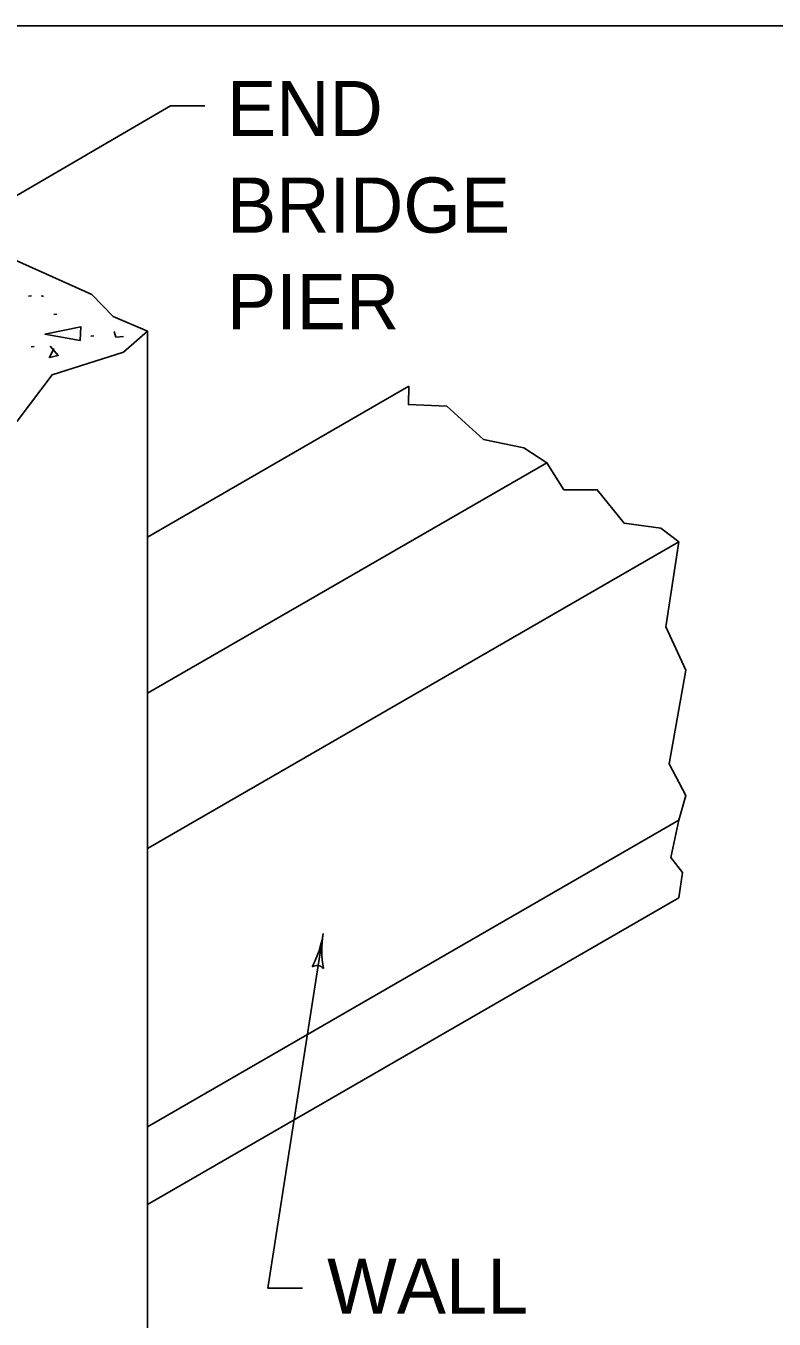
# Model space of a CAD drawing. Extents: x 1007 to 1035.5, y 1000.5 to 1021.5.
# Drawn here: x 1020.527 to 1023.237, y 1016.813 to 1021.5 of the extents above; entities that cross this region are included whole.
import ezdxf

# ---------------------------------------------------------------- set-up
doc = ezdxf.new("R2010")
doc.units = 0
for name, color, linetype in [('Level 1', 7, 'Continuous'), ('Level 10', 7, 'Continuous'), ('Level 11', 7, 'Continuous')]:
    doc.layers.add(name, color=color, linetype=linetype)

msp = doc.modelspace()

# ---------------------------------------------------------------- linework, layer by layer
at = {"layer": 'Level 1'}
for p, q in [((1021.0509, 1021.21), (1020.3299, 1020.7902)), ((1021.1759, 1021.21), (1021.0509, 1021.21)), ((1020.9679, 1016.2496), (1020.9679, 1020.394)), ((1020.9679, 1019.6476), (1021.9138, 1020.1938)), ((1020.9679, 1019.0815), (1022.4145, 1019.9167)), ((1020.9679, 1018.519), (1022.8917, 1019.6297)), ((1020.9679, 1017.5105), (1022.8917, 1018.6212)), ((1020.9679, 1017.2293), (1022.8917, 1018.3399)), ((1021.4038, 1016.9251), (1021.6038, 1018.2104)), ((1021.5288, 1016.9251), (1021.4038, 1016.9251))]:
    msp.add_line(p, q, dxfattribs=at)
for points in [[(1020.9679, 1020.394), (1020.8428, 1020.4468), (1020.7663, 1020.5262), (1020.4313, 1020.6762), (1020.2902, 1020.8349), (1019.9937, 1020.9565)], [(1020.5472, 1020.5222), (1020.5365, 1020.5208)], [(1020.5865, 1020.522), (1020.5831, 1020.5213)], [(1020.5831, 1020.5213), (1020.5911, 1020.5198)], [(1020.7256, 1020.4093), (1020.5963, 1020.3826), (1020.7243, 1020.3599), (1020.7256, 1020.4106)], [(1020.6388, 1020.4554), (1020.6281, 1020.4541)], [(1019.9937, 1019.8315), (1020.2108, 1019.9736), (1020.4959, 1020.0677), (1020.6223, 1020.2352), (1020.881, 1020.3175), (1020.9679, 1020.394)], [(1020.7729, 1020.3769), (1020.7623, 1020.3756)], [(1020.8468, 1020.3925), (1020.8525, 1020.3718)], [(1020.8525, 1020.3718), (1020.8807, 1020.374)], [(1020.5569, 1020.3376), (1020.5463, 1020.3363)], [(1020.6282, 1020.331), (1020.6122, 1020.2977), (1020.6442, 1020.3057), (1020.6148, 1020.339)], [(1021.9138, 1020.1938), (1021.9126, 1020.1277), (1022.0518, 1020.1217), (1022.185, 1020.0005), (1022.3303, 1019.9703), (1022.4145, 1019.9167), (1022.4757, 1019.8189), (1022.5968, 1019.8189), (1022.6937, 1019.6978), (1022.8269, 1019.6796), (1022.8917, 1019.6297), (1022.8451, 1019.3223), (1022.9178, 1019.1649), (1022.8572, 1018.8258), (1022.9178, 1018.7108), (1022.8917, 1018.6212), (1022.8633, 1018.4868), (1022.9056, 1018.4323), (1022.8917, 1018.3399)]]:
    msp.add_lwpolyline(points, dxfattribs=at)
at = {"layer": 'Level 10'}
msp.add_line((1007, 1021.5), (1035.5, 1021.5), dxfattribs=at)
at = {"layer": 'Level 11'}
msp.add_lwpolyline([(1007, 1000.5), (1035.5, 1000.5), (1035.5, 1021.5), (1007, 1021.5)], close=True, dxfattribs=at)
for centre, radius, start, end in [((1021.2179, 1018.2705), 0.3906, 332.5007, 351.1474), ((1021.9898, 1018.1503), 0.3906, 171.1535, 189.8223), ((1021.9898, 1018.1503), 0.3906, 171.1413, 171.1535), ((1021.5809, 1018.0637), 0.0312, 39.9281, 122.0448)]:
    msp.add_arc(centre, radius, start, end, dxfattribs=at)

# ---------------------------------------------------------------- texts
at = {"layer": 'Level 1'}
for s, p in [('END', (1021.2554, 1021.1005)), ('BRIDGE', (1021.2554, 1020.7505)), ('PIER', (1021.2554, 1020.4005)), ('WALL', (1021.6183, 1016.8328))]:
    msp.add_text(s, height=0.2, dxfattribs=at).set_placement(p)

doc.saveas('drawing.dxf')
